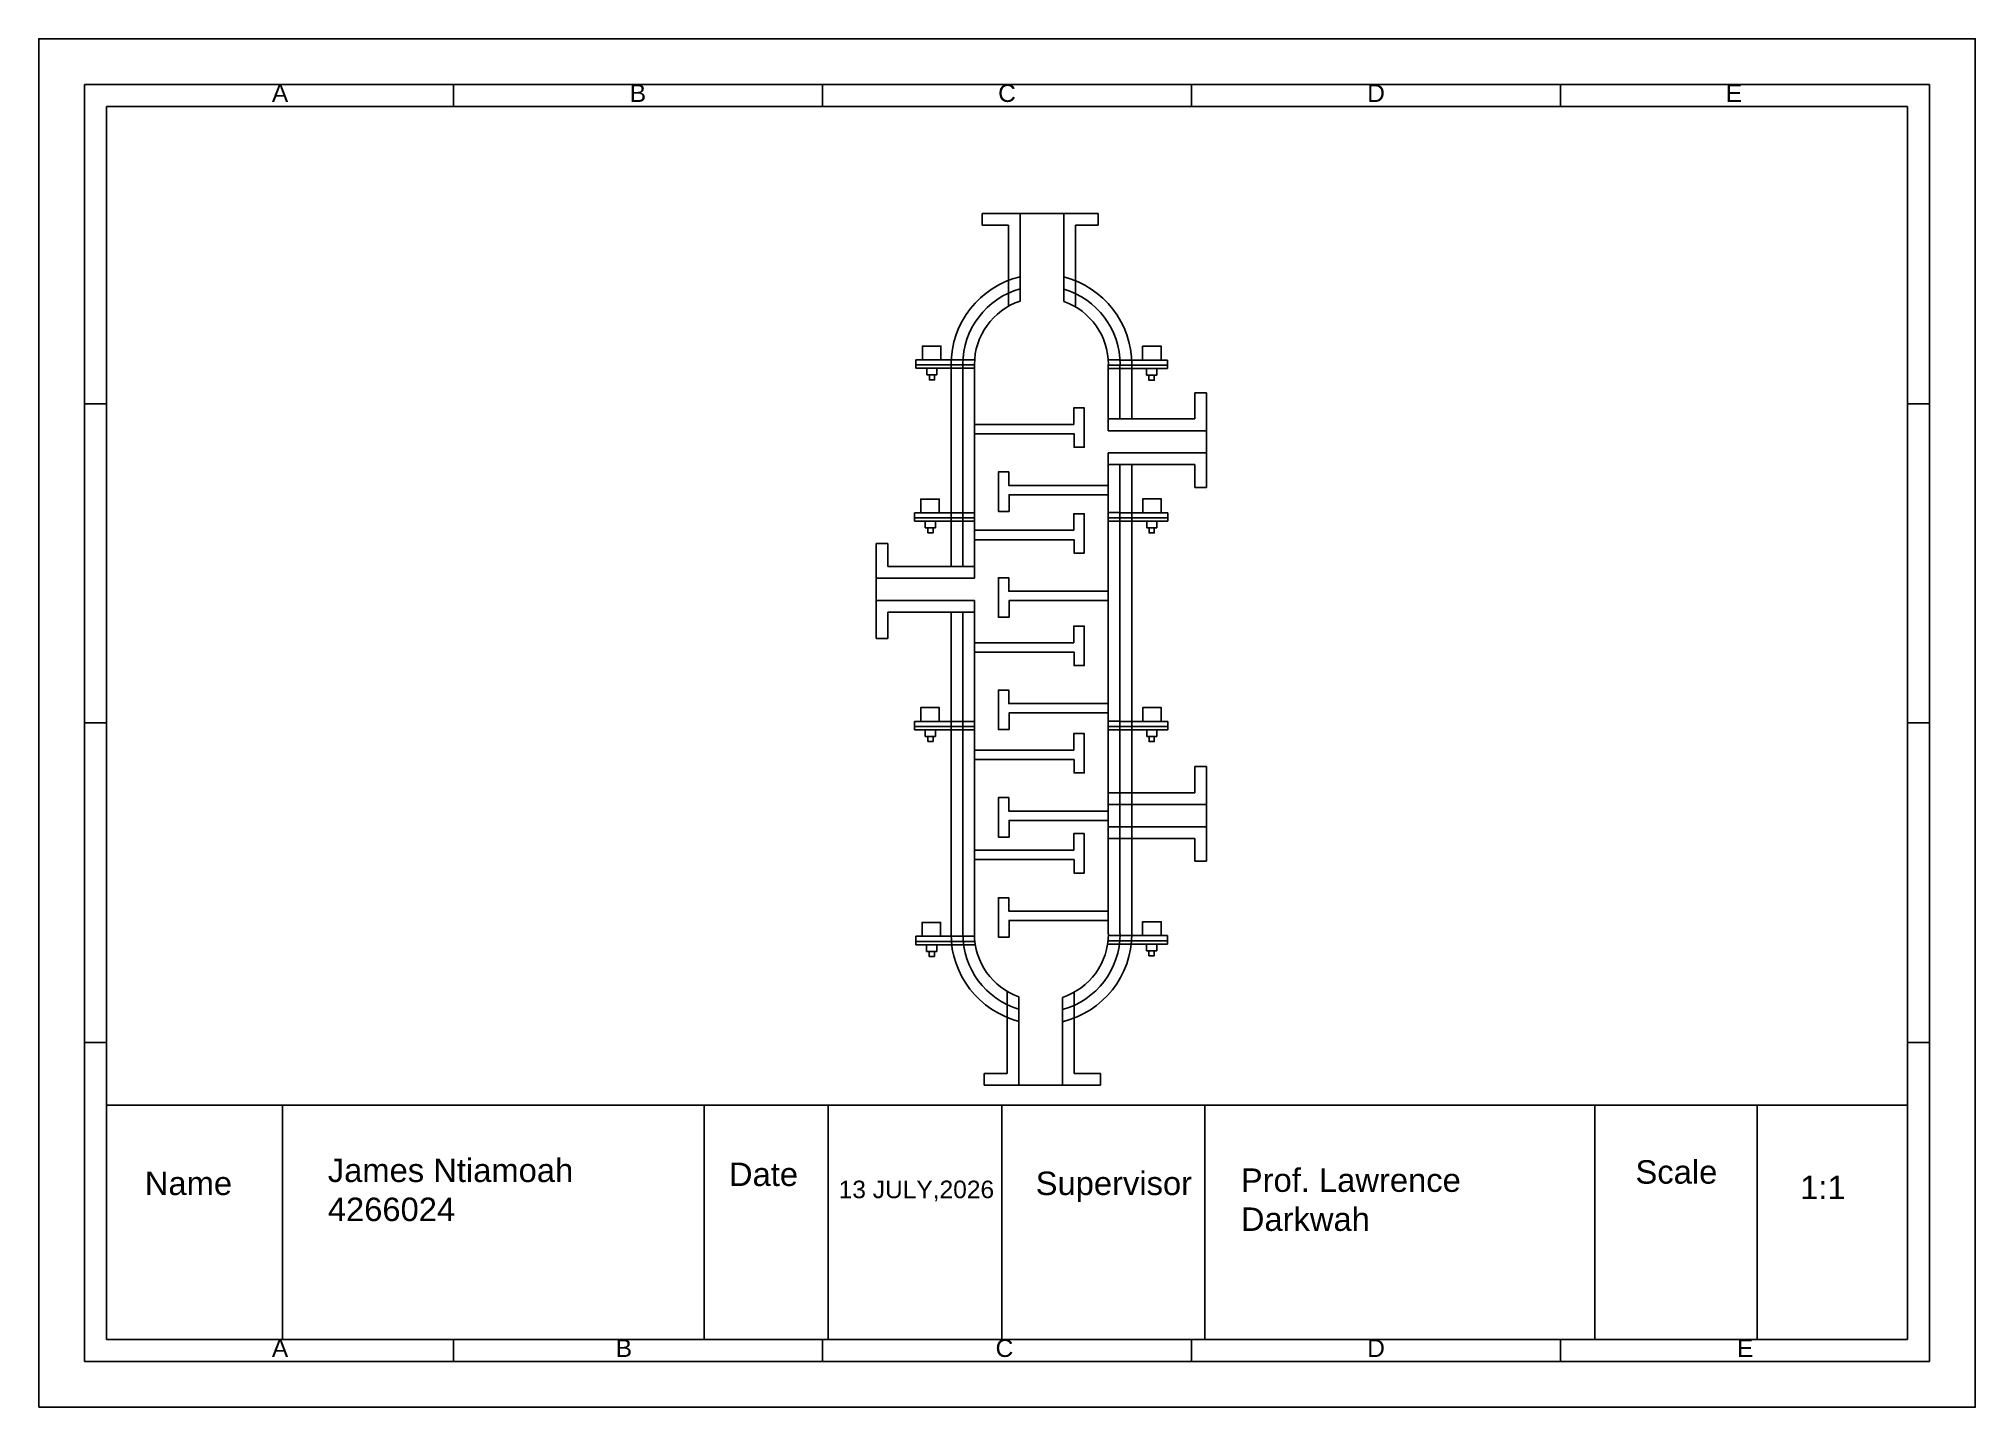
# Model space of a CAD drawing. Header units: millimetres. Extents: x 2.5 to 19.1, y 2.5 to 14.2.
import ezdxf

# ---------------------------------------------------------------- set-up
doc = ezdxf.new("R2010")
doc.units = ezdxf.units.MM
doc.header["$MEASUREMENT"] = 0
doc.styles.get("Standard").update_dxf_attribs({"font": 'arial.ttf'})

msp = doc.modelspace()

# ---------------------------------------------------------------- linework, layer by layer
for p, q in [((18.68, 13.78), (2.92, 13.78)), ((2.92, 13.78), (2.92, 2.87)), ((6.072, 13.78), (6.072, 13.59)), ((9.224, 13.78), (9.224, 13.59)), ((12.376, 13.78), (12.376, 13.59)), ((15.528, 13.78), (15.528, 13.59)), ((18.68, 2.87), (18.68, 13.78)), ((18.49, 13.59), (3.11, 13.59)), ((3.11, 13.59), (3.11, 3.06)), ((18.49, 3.06), (18.49, 13.59)), ((10.812, 12.677), (10.587, 12.677)), ((10.587, 12.577), (10.587, 12.677)), ((10.812, 12.577), (10.587, 12.577)), ((11.202, 12.677), (10.812, 12.677)), ((10.812, 12.577), (10.812, 11.884)), ((10.912, 12.677), (10.912, 11.929)), ((11.102, 12.677), (11.58, 12.677)), ((11.285, 12.677), (11.285, 11.926)), ((11.385, 12.577), (11.385, 11.879)), ((11.385, 12.577), (11.58, 12.577)), ((11.58, 12.577), (11.58, 12.677)), ((10.523, 11.426), (10.022, 11.426)), ((10.022, 11.355), (10.022, 11.426)), ((11.664, 11.426), (11.765, 11.426)), ((11.772, 11.425), (12.172, 11.425)), ((12.172, 11.353), (12.172, 11.425)), ((10.522, 11.383), (10.022, 11.383)), ((10.422, 11.355), (10.022, 11.355)), ((10.422, 11.355), (10.022, 11.355)), ((10.522, 11.355), (10.022, 11.355)), ((10.114, 11.355), (10.114, 11.298)), ((10.114, 11.298), (10.202, 11.298)), ((10.202, 11.298), (10.202, 11.355)), ((11.665, 11.381), (12.172, 11.381)), ((11.665, 11.353), (12.172, 11.353)), ((11.772, 11.353), (12.172, 11.353)), ((11.772, 11.353), (12.172, 11.353)), ((11.992, 11.297), (11.992, 11.353)), ((12.08, 11.297), (11.992, 11.297)), ((12.08, 11.353), (12.08, 11.297)), ((12.404, 10.922), (12.404, 11.146)), ((12.404, 11.146), (12.504, 11.146)), ((12.504, 10.922), (12.504, 11.146)), ((3.11, 11.052), (2.92, 11.052)), ((12.404, 10.922), (11.665, 10.922)), ((12.504, 10.532), (12.504, 10.922)), ((18.68, 11.052), (18.49, 11.052)), ((12.504, 10.822), (11.665, 10.822)), ((12.504, 10.632), (11.665, 10.632)), ((12.504, 10.632), (12.504, 10.336)), ((12.404, 10.532), (11.665, 10.532)), ((12.404, 10.532), (12.404, 10.336)), ((12.404, 10.336), (12.504, 10.336)), ((10.522, 10.12), (10.009, 10.12)), ((10.009, 10.048), (10.009, 10.12)), ((11.665, 10.122), (11.767, 10.122)), ((11.773, 10.121), (12.173, 10.121)), ((12.173, 10.049), (12.173, 10.121)), ((10.522, 10.077), (10.009, 10.077)), ((10.408, 10.048), (10.009, 10.048)), ((10.408, 10.048), (10.009, 10.048)), ((10.522, 10.048), (10.009, 10.048)), ((10.1, 10.048), (10.1, 9.992)), ((10.1, 9.992), (10.189, 9.992)), ((10.189, 9.992), (10.189, 10.048)), ((11.667, 10.077), (12.173, 10.077)), ((11.667, 10.049), (12.173, 10.049)), ((11.773, 10.049), (12.173, 10.049)), ((11.773, 10.049), (12.173, 10.049)), ((11.993, 9.992), (11.993, 10.049)), ((12.081, 9.992), (11.993, 9.992)), ((12.081, 10.049), (12.081, 9.992)), ((9.683, 9.563), (9.683, 9.858)), ((9.683, 9.858), (9.783, 9.858)), ((9.783, 9.663), (9.783, 9.858)), ((9.683, 9.663), (9.683, 9.272)), ((9.783, 9.663), (10.522, 9.663)), ((9.683, 9.563), (10.522, 9.563)), ((9.683, 9.372), (10.522, 9.372)), ((9.683, 9.272), (9.683, 9.048)), ((9.783, 9.272), (10.522, 9.272)), ((9.783, 9.272), (9.783, 9.048)), ((9.683, 9.048), (9.783, 9.048)), ((3.11, 8.325), (2.92, 8.325)), ((10.522, 8.339), (10.009, 8.339)), ((10.009, 8.267), (10.009, 8.339)), ((10.522, 8.295), (10.009, 8.295)), ((11.665, 8.34), (11.767, 8.34)), ((11.667, 8.295), (12.173, 8.295)), ((11.773, 8.338), (12.173, 8.338)), ((12.173, 8.266), (12.173, 8.338)), ((18.68, 8.325), (18.49, 8.325)), ((10.408, 8.267), (10.009, 8.267)), ((10.408, 8.267), (10.009, 8.267)), ((10.522, 8.267), (10.009, 8.267)), ((10.1, 8.267), (10.1, 8.21)), ((10.1, 8.21), (10.189, 8.21)), ((10.189, 8.21), (10.189, 8.267)), ((11.667, 8.266), (12.173, 8.266)), ((11.773, 8.266), (12.173, 8.266)), ((11.773, 8.266), (12.173, 8.266)), ((11.993, 8.21), (11.993, 8.266)), ((12.081, 8.21), (11.993, 8.21)), ((12.081, 8.266), (12.081, 8.21)), ((12.404, 7.729), (12.404, 7.954)), ((12.404, 7.954), (12.504, 7.954)), ((12.504, 7.729), (12.504, 7.954)), ((12.404, 7.729), (11.665, 7.729)), ((12.504, 7.629), (11.665, 7.629)), ((12.504, 7.339), (12.504, 7.729)), ((12.504, 7.439), (11.665, 7.439)), ((12.404, 7.339), (11.665, 7.339)), ((12.404, 7.339), (12.404, 7.144)), ((12.504, 7.439), (12.504, 7.144)), ((12.404, 7.144), (12.504, 7.144)), ((10.522, 6.503), (10.02, 6.503)), ((10.02, 6.431), (10.02, 6.503)), ((10.525, 6.459), (10.02, 6.459)), ((11.662, 6.465), (12.172, 6.465)), ((11.665, 6.509), (12.172, 6.509)), ((12.172, 6.437), (12.172, 6.509)), ((10.419, 6.431), (10.02, 6.431)), ((10.419, 6.431), (10.02, 6.431)), ((10.529, 6.431), (10.02, 6.431)), ((10.111, 6.431), (10.111, 6.374)), ((10.111, 6.374), (10.2, 6.374)), ((10.2, 6.374), (10.2, 6.431)), ((11.659, 6.437), (12.172, 6.437)), ((11.772, 6.437), (12.172, 6.437)), ((11.772, 6.437), (12.172, 6.437)), ((11.991, 6.38), (11.991, 6.437)), ((12.08, 6.38), (11.991, 6.38)), ((12.08, 6.437), (12.08, 6.38)), ((10.8, 5.33), (10.8, 6.033)), ((10.9, 5.23), (10.9, 5.985)), ((11.273, 5.23), (11.273, 5.981)), ((11.373, 5.33), (11.373, 6.025)), ((3.11, 5.597), (2.92, 5.597)), ((18.68, 5.597), (18.49, 5.597)), ((10.8, 5.33), (10.605, 5.33)), ((10.605, 5.33), (10.605, 5.23)), ((11.373, 5.33), (11.598, 5.33)), ((11.598, 5.33), (11.598, 5.23)), ((11.083, 5.23), (10.605, 5.23)), ((10.983, 5.23), (11.373, 5.23)), ((11.373, 5.23), (11.598, 5.23)), ((3.11, 5.06), (18.49, 5.06)), ((4.611, 5.06), (4.611, 3.06)), ((8.213, 5.06), (8.213, 3.06)), ((9.273, 5.06), (9.273, 3.06)), ((10.756, 5.06), (10.756, 3.06)), ((12.489, 5.06), (12.489, 3.06)), ((15.822, 5.06), (15.822, 3.06)), ((17.208, 5.06), (17.208, 3.06)), ((3.11, 3.06), (18.49, 3.06)), ((6.072, 3.06), (6.072, 2.87)), ((9.224, 3.06), (9.224, 2.87)), ((12.376, 3.06), (12.376, 2.87)), ((15.528, 3.06), (15.528, 2.87)), ((2.92, 2.87), (18.68, 2.87))]:
    msp.add_line(p, q)
msp.add_lwpolyline([(2.53, 2.48), (19.07, 2.48), (19.07, 14.17), (2.53, 14.17)], close=True)
for points in [[(10.077, 11.43), (10.077, 11.545), (10.191, 11.545), (10.189, 11.545), (10.236, 11.545), (10.236, 11.428)], [(12.117, 11.428), (12.117, 11.543), (12.003, 11.543), (12.005, 11.543), (11.958, 11.543), (11.958, 11.426)], [(10.137, 11.296), (10.137, 11.255), (10.182, 11.255), (10.182, 11.296)], [(10.322, 9.714), (10.322, 11.387)], [(10.422, 9.714), (10.422, 11.387)], [(10.522, 9.663), (10.522, 11.387)], [(11.665, 11.387), (11.665, 10.822)], [(11.765, 11.387), (11.765, 10.922)], [(11.865, 11.387), (11.865, 10.922)], [(12.057, 11.295), (12.057, 11.253), (12.012, 11.253), (12.012, 11.295)], [(10.52, 10.875), (11.37, 10.875), (11.37, 11.017), (11.46, 11.017), (11.46, 10.68), (11.373, 10.68), (11.373, 10.796), (10.528, 10.796)], [(11.665, 10.632), (11.665, 6.524)], [(11.668, 10.275), (10.818, 10.275), (10.818, 10.133), (10.727, 10.133), (10.727, 10.47), (10.815, 10.47), (10.815, 10.355), (11.66, 10.355)], [(11.765, 10.532), (11.765, 6.524)], [(11.865, 10.532), (11.865, 6.524)], [(10.064, 10.123), (10.064, 10.238), (10.177, 10.238), (10.175, 10.238), (10.222, 10.238), (10.222, 10.122)], [(10.52, 9.971), (11.37, 9.971), (11.37, 10.113), (11.46, 10.113), (11.46, 9.776), (11.373, 9.776), (11.373, 9.891), (10.528, 9.891)], [(12.118, 10.124), (12.118, 10.239), (12.005, 10.239), (12.006, 10.239), (11.96, 10.239), (11.96, 10.122)], [(10.124, 9.99), (10.124, 9.948), (10.169, 9.948), (10.169, 9.99)], [(12.058, 9.991), (12.058, 9.949), (12.013, 9.949), (12.013, 9.991)], [(10.522, 9.563), (10.522, 9.814)], [(10.322, 9.663), (10.322, 9.714)], [(10.422, 9.663), (10.422, 9.714)], [(11.668, 9.371), (10.818, 9.371), (10.818, 9.229), (10.727, 9.229), (10.727, 9.566), (10.815, 9.566), (10.815, 9.451), (11.66, 9.451)], [(10.322, 6.524), (10.322, 6.524), (10.322, 9.272)], [(10.422, 6.524), (10.422, 9.272)], [(10.522, 6.503), (10.522, 9.372)], [(10.52, 9.011), (11.37, 9.011), (11.37, 9.153), (11.46, 9.153), (11.46, 8.816), (11.373, 8.816), (11.373, 8.931), (10.528, 8.931)], [(11.668, 8.411), (10.818, 8.411), (10.818, 8.269), (10.727, 8.269), (10.727, 8.606), (10.815, 8.606), (10.815, 8.491), (11.66, 8.491)], [(10.064, 8.342), (10.064, 8.457), (10.177, 8.457), (10.175, 8.457), (10.222, 8.457), (10.222, 8.34)], [(12.118, 8.341), (12.118, 8.456), (12.005, 8.456), (12.006, 8.456), (11.96, 8.456), (11.96, 8.34)], [(10.124, 8.209), (10.124, 8.167), (10.169, 8.167), (10.169, 8.209)], [(10.52, 8.093), (11.37, 8.093), (11.37, 8.235), (11.46, 8.235), (11.46, 7.898), (11.373, 7.898), (11.373, 8.013), (10.528, 8.013)], [(12.058, 8.208), (12.058, 8.166), (12.013, 8.166), (12.013, 8.208)], [(11.668, 7.493), (10.818, 7.493), (10.818, 7.351), (10.727, 7.351), (10.727, 7.688), (10.815, 7.688), (10.815, 7.572), (11.66, 7.572)], [(10.52, 7.238), (11.37, 7.238), (11.37, 7.38), (11.46, 7.38), (11.46, 7.043), (11.373, 7.043), (11.373, 7.158), (10.528, 7.158)], [(11.668, 6.638), (10.818, 6.638), (10.818, 6.496), (10.727, 6.496), (10.727, 6.833), (10.815, 6.833), (10.815, 6.718), (11.66, 6.718)], [(10.075, 6.506), (10.075, 6.621), (10.188, 6.621), (10.186, 6.621), (10.233, 6.621), (10.233, 6.504)], [(12.117, 6.512), (12.117, 6.627), (12.003, 6.627), (12.005, 6.627), (11.958, 6.627), (11.958, 6.51)], [(10.135, 6.373), (10.135, 6.331), (10.18, 6.331), (10.18, 6.373)], [(12.057, 6.379), (12.057, 6.337), (12.012, 6.337), (12.012, 6.379)]]:
    msp.add_lwpolyline(points)
for centre, radius, start, end in [((11.094, 11.387), 0.772, 103.6366, 180), ((11.094, 11.387), 0.772, 103.6366, 180), ((11.094, 11.387), 0.772, 360, 75.668), ((11.094, 11.387), 0.772, 360, 75.668), ((11.094, 11.387), 0.672, 105.7154, 180), ((11.094, 11.387), 0.572, 108.5561, 180), ((11.094, 11.387), 0.672, 360, 73.4776), ((11.094, 11.387), 0.572, 360, 70.4804), ((11.094, 6.524), 0.772, 180, 255.5026), ((11.094, 6.524), 0.672, 180, 253.2856), ((11.094, 6.524), 0.572, 180, 250.2509), ((11.094, 6.524), 0.772, 283.4718, 0), ((11.094, 6.524), 0.672, 285.5243, 0), ((11.094, 6.524), 0.572, 288.3282, 360)]:
    msp.add_arc(centre, radius, start, end)

# ---------------------------------------------------------------- texts
at = {"attachment_point": 1}
for s, width, heights, insert, char_height in [('\\pxqc;A', 2.962, [0], (3.11, 13.78), 0.15), ('\\pxqc;B', 3.152, [0], (6.072, 13.78), 0.15), ('\\pxqc;C', 3.152, [0], (9.224, 13.78), 0.15), ('\\pxqc;D', 3.152, [0], (12.376, 13.78), 0.15), ('\\pxqc;E', 2.962, [0], (15.528, 13.78), 0.15), ('Name', 1.05833, [0.481], (3.436, 4.493), 0.2), ('Date', 0.84751, [0], (8.425, 4.57), 0.2), ('Supervisor', 1.42536, [0.528], (11.045, 4.493), 0.2), ('Prof. Lawrence \\PDarkwah', 2.88923, [0.951], (12.797, 4.52), 0.2), ('Scale', 1.02086, [0.778], (16.168, 4.59), 0.2), ('1:1', 0.88603, [0.817], (17.574, 4.458), 0.2), ('\\pxqc;A', 2.962, [0], (3.11, 3.06), 0.15), ('\\pxqc;B', 2.91172, [0], (6.072, 3.06), 0.15), ('\\pxqc;C', 3.10792, [0], (9.224, 3.06), 0.15), ('\\pxqc;D', 3.152, [0], (12.376, 3.06), 0.15), ('\\pxqc;E', 3.152, [0], (15.528, 3.06), 0.15)]:
    msp.add_mtext_dynamic_manual_height_columns(s, width=width, gutter_width=1, heights=heights, dxfattribs=dict(at, insert=insert, char_height=char_height))
for s, insert, char_height, width in [('James Ntiamoah\\P4266024', (4.999, 4.604), 0.2, 2.51573), ('13 JULY,2026', (9.362, 4.416), 0.15, 1.44266)]:
    msp.add_mtext(s, dxfattribs=dict(at, insert=insert, char_height=char_height, width=width))

doc.saveas('drawing.dxf')
